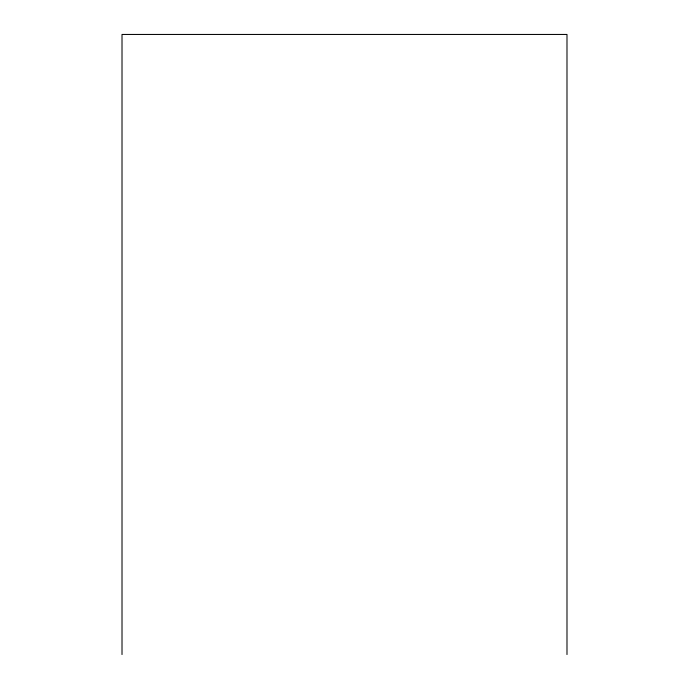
<?xml version="1.0" encoding="UTF-8"?>
<svg xmlns="http://www.w3.org/2000/svg" width="689" height="689" viewBox="0 0 689 689"><rect width="100%" height="100%" fill="white"/><g stroke="black" fill="none" stroke-linecap="round" stroke-linejoin="round"><path stroke-width="1.03" d="M566.987 654.55L566.987 34.45L122.013 34.45L122.013 654.55"/></g></svg>
